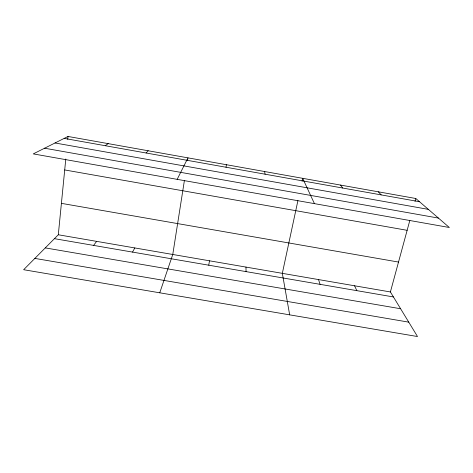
<?xml version="1.0" encoding="UTF-8"?>
<svg xmlns="http://www.w3.org/2000/svg" width="473" height="473" viewBox="0 0 473 473"><rect width="100%" height="100%" fill="white"/><g stroke="black" fill="none" stroke-linecap="round" stroke-linejoin="round"><path stroke-width="0.71" d="M409.831 220.412L390.402 291.953L417.505 336.54L23.65 269.711L58.303 234.768L65.788 159.023M67.734 139.369L68.017 136.461L415.779 198.494L449.35 227.507L33.264 153.891L68.017 136.461M226.029 167.235L226.384 164.71M184.364 180.745L172.769 254.474L159.744 292.805M187.509 160.714L187.958 157.858L177.174 179.35M208.77 265.199L209.456 260.794M297.913 200.605L282.328 273.341L289.671 314.852M302.07 181.194L302.685 178.321L314.427 203.632M415.01 201.321L415.779 198.494M132.541 252.097L134.799 247.935M93.583 245.398L96.64 241.366M146.11 152.992L148.179 150.757M105.243 145.708L108.199 143.626M34.866 258.406L408.761 322.148M58.303 234.768L390.402 291.953M54.436 238.67L393.441 296.949M45.278 247.899L400.619 308.751M61.407 203.355L398.52 262.066M44.586 148.215L438.447 218.088M64.712 169.943L407.141 230.31M64.168 138.388L419.516 201.723M55.034 142.976L428.361 209.368M378.264 191.802L381.191 194.888M340.566 185.079L342.683 188.029M354.543 285.775L356.849 290.659M318.518 279.573L320.085 284.338M264.626 171.533L265.105 174.2M245.978 267.079L246.049 271.608"/></g></svg>
